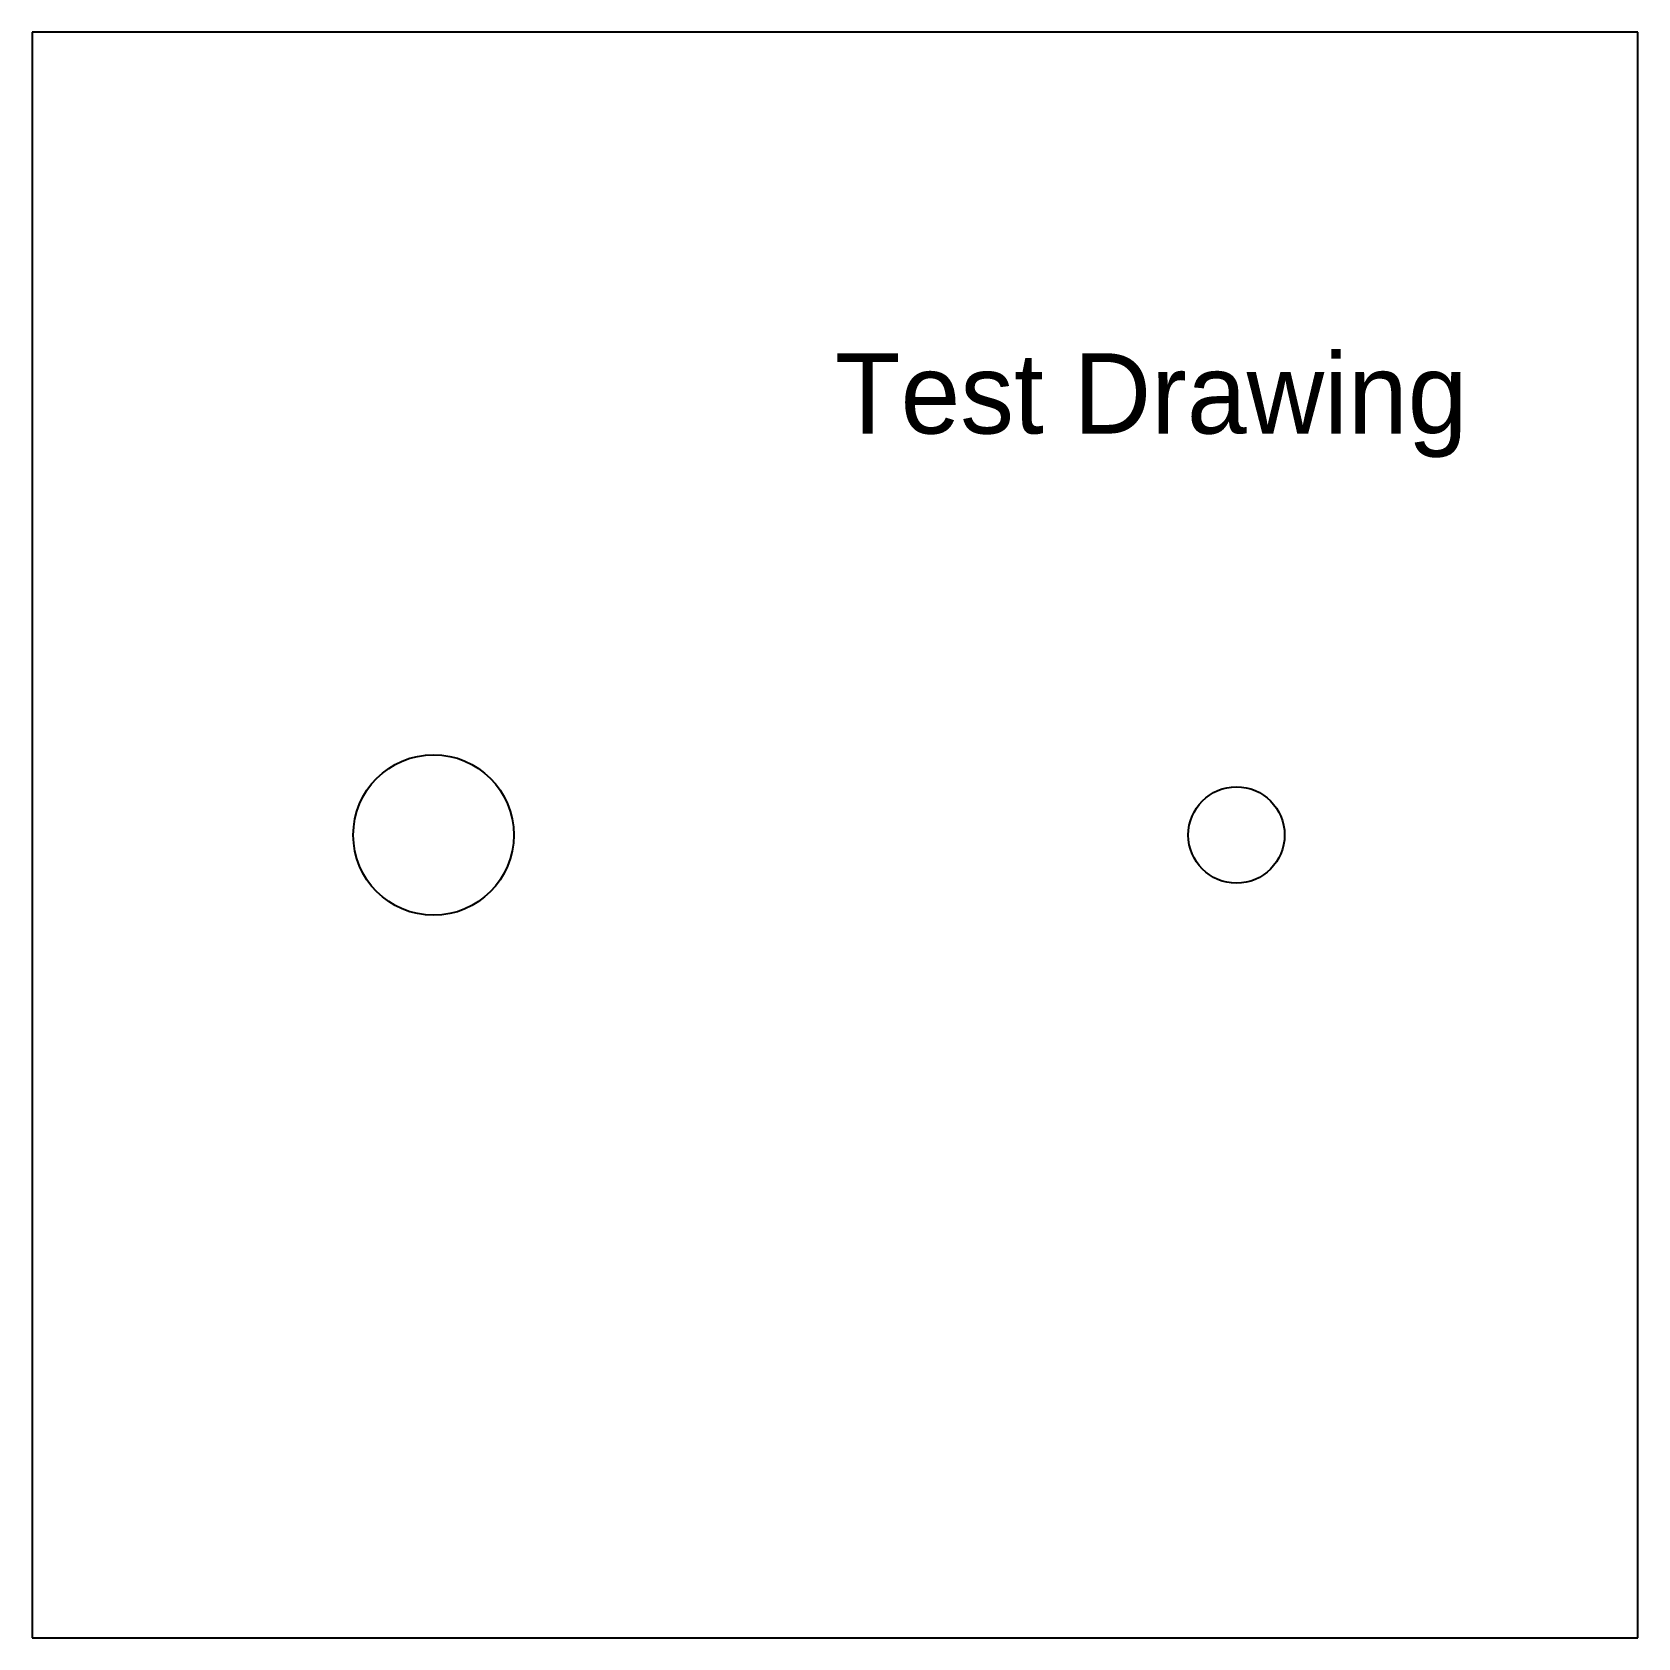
# Model space of a CAD drawing. Extents: x 0 to 100, y 0 to 100.
import ezdxf

# ---------------------------------------------------------------- set-up
doc = ezdxf.new("R2010")
doc.units = 0
doc.layers.get('0').update_dxf_attribs({"linetype": 'CONTINUOUS'})
for name, color, linetype in [('Doors', 3, 'Continuous'), ('Walls', 1, 'CONTINUOUS'), ('Windows', 5, 'Continuous')]:
    doc.layers.add(name, color=color, linetype=linetype)

msp = doc.modelspace()

# ---------------------------------------------------------------- linework, layer by layer
at = {"layer": 'Doors'}
msp.add_circle((25, 50), 5, dxfattribs=at)
at = {"layer": 'Walls'}
for p, q in [((100, 100), (0, 100)), ((0, 100), (0, 0)), ((100, 0), (100, 100)), ((0, 0), (100, 0))]:
    msp.add_line(p, q, dxfattribs=at)
at = {"layer": 'Windows'}
msp.add_circle((75, 50), 3, dxfattribs=at)

# ---------------------------------------------------------------- texts
msp.add_text('Test Drawing', height=5).set_placement((50, 75))

doc.saveas('drawing.dxf')
